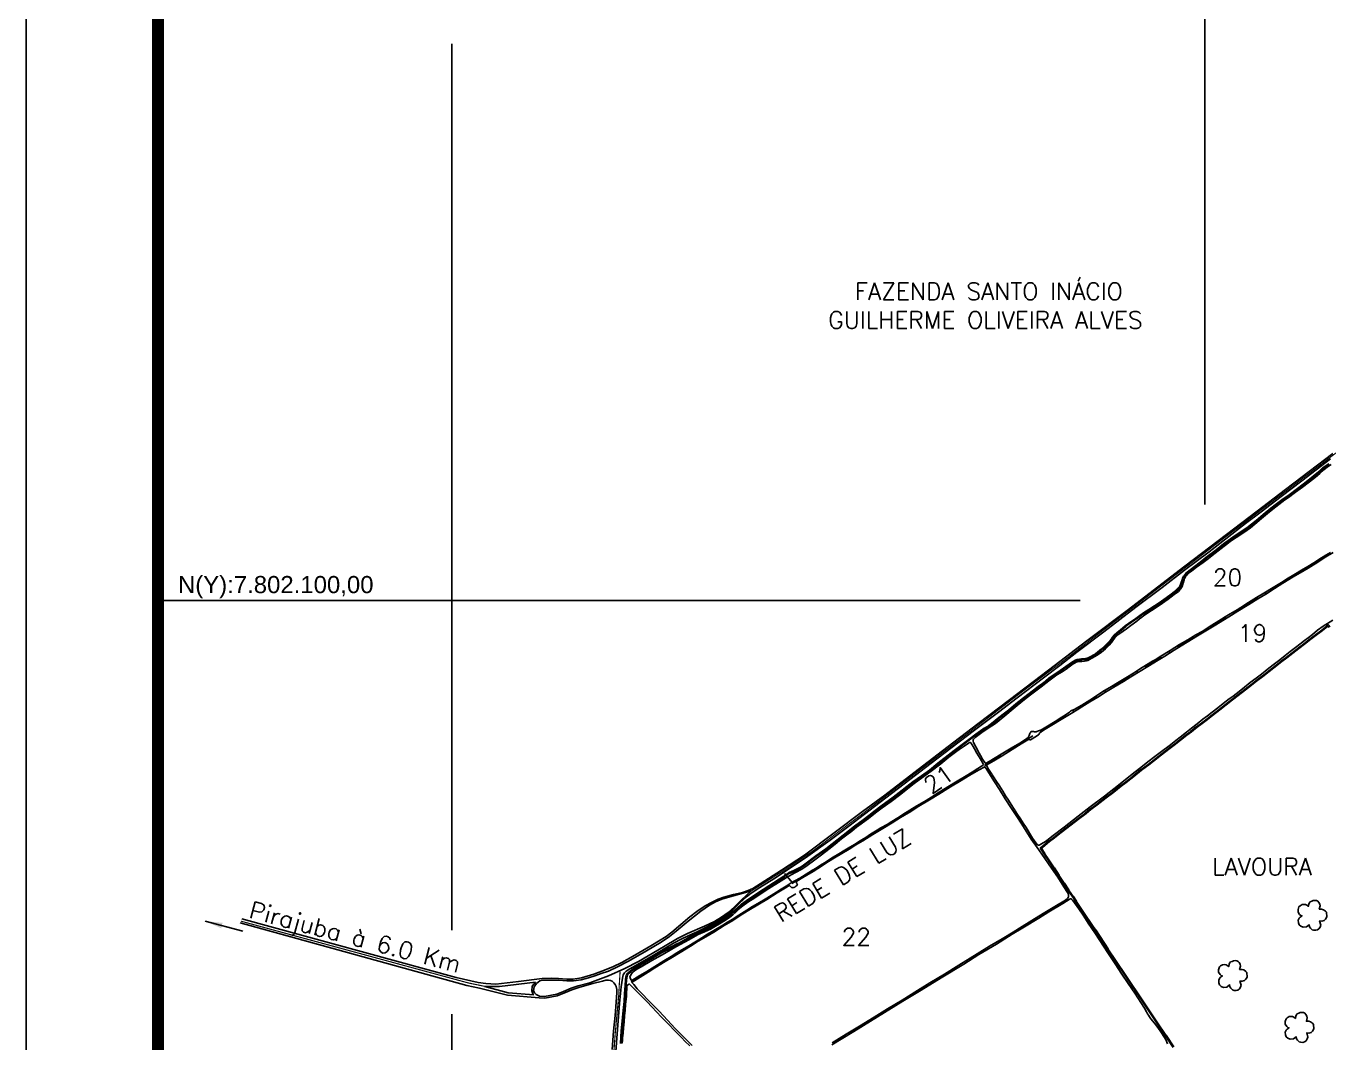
# Model space of a CAD drawing. Extents: x 743869 to 754264, y 7795787 to 7803137.
# Drawn here: x 743869 to 747329, y 7798426 to 7801125 of the extents above; entities that cross this region are included whole.
import ezdxf
from ezdxf.enums import TextEntityAlignment as Align

# ---------------------------------------------------------------- set-up
doc = ezdxf.new("R2010")
doc.units = 0
for name, pattern in [('CENTER2', [1.125, 0.75, -0.125, 0.125, -0.125]), ('CONTINUO', [0]), ('DASHDOT', [1, 0.5, -0.25, 0, -0.25]), ('LIN0', [0])]:
    doc.linetypes.add(name, pattern=pattern)
doc.layers.add('0114000593', color=1, linetype='Continuous', lineweight=40)
doc.layers.add('TEXTO_DIVERSOS', color=7, linetype='Continuous', lineweight=5)
for name, color, linetype in [('0114000593019', 5, 'Continuous'), ('0114000593020', 5, 'Continuous'), ('0114000593021', 5, 'Continuous'), ('0114000593022', 5, 'Continuous'), ('0114000593023', 5, 'Continuous'), ('0114000593024', 5, 'Continuous'), ('MALHA', 8, 'Continuous'), ('MARGEM', 5, 'Continuous'), ('MATO', 3, 'Continuous'), ('REDE - DE - LUZ', 6, 'DASHDOT'), ('RODOVIA', 1, 'Continuous'), ('TEXTO', 7, 'Continuous'), ('TEXTO CONFORNTANTES', 7, 'Continuous'), ('TEXTO_NUN_TAL', 7, 'Continuous')]:
    doc.layers.add(name, color=color, linetype=linetype)
doc.styles.add('Simplex', font='simplex.shx')
doc.styles.get("Standard").update_dxf_attribs({"font": 'arial.ttf'})
doc.dimstyles.new('ISO-25', dxfattribs={"dimtxt": 2.5, "dimasz": 2.5, "dimexe": 1.25, "dimexo": 0.625, "dimtad": 1, "dimtxsty": 'Standard', "dimcen": 2.5, "dimadec": 0, "dimazin": 0, "dimtfac": 1, "dimtmove": 0, "dimatfit": 3, "dimfxl": 1, "dimarcsym": 0})

msp = doc.modelspace()

# ---------------------------------------------------------------- linework, layer by layer
at = {"layer": '0114000593', "linetype": 'ByBlock'}
for points in [[(747329.7, 7799962.3), (747322.8, 7799957.8), (747315.2, 7799952.3), (747306.7, 7799944.7), (747265.2, 7799910.7), (747224.8, 7799880.3), (747204.8, 7799866.7), (747187.2, 7799853.5), (747175.7, 7799844.2), (747160.8, 7799832.4), (747137, 7799811.6), (747112.7, 7799792.4), (747081.5, 7799771.7), (747050.2, 7799750.1), (747030.9, 7799734.1), (747003.4, 7799713.5), (746988, 7799701.2), (746950.6, 7799672.3), (746944.4, 7799664.2), (746941.3, 7799657.9), (746937.4, 7799645.1), (746934.6, 7799638.5), (746930.3, 7799632), (746922.9, 7799625.5), (746908.1, 7799613.7), (746885.4, 7799597.5), (746867.2, 7799585.3), (746851.8, 7799575.4), (746837.8, 7799566.3), (746827.8, 7799559.3), (746817.1, 7799551.8), (746804.3, 7799542.7), (746789, 7799531.8), (746776.3, 7799520.9), (746768.2, 7799514.2), (746760.4, 7799507.5), (746753.9, 7799500.1), (746749.4, 7799494.4), (746745.3, 7799488.3), (746736.9, 7799479.7), (746731.4, 7799474.5), (746721.9, 7799467.2), (746715.4, 7799462.2), (746706.5, 7799455.4), (746695.3, 7799448.7), (746689.6, 7799446.1), (746683.7, 7799444.4), (746672.2, 7799443.3), (746661, 7799441.7), (746655.7, 7799439.8), (746646.5, 7799434.6), (746631.7, 7799424.1), (746616.7, 7799413.6), (746600.4, 7799402.7), (746587.2, 7799393.7), (746576.3, 7799384.5), (746569.3, 7799378.7), (746559.4, 7799371.6), (746545.4, 7799361.6), (746519.1, 7799341.4), (746498.9, 7799324.8), (746479.2, 7799308.4), (746465.6, 7799297.3), (746449.5, 7799285.1), (746438.8, 7799276.4), (746426.9, 7799267.8), (746415.1, 7799260.1), (746405, 7799253.6), (746392.4, 7799244.1), (746377.7, 7799233), (746335.4, 7799201.2), (746292, 7799167.3), (746269.4, 7799149.3), (746248.6, 7799133.9), (746225.4, 7799117.6), (746173.5, 7799077), (746140.6, 7799053), (746125.3, 7799041.7), (746108.8, 7799028.8), (746093, 7799017.1), (746070, 7799000.4), (746040, 7798976.1), (745994.2, 7798940.4), (745967.6, 7798921.1), (745934.6, 7798896.9), (745924.1, 7798889.7), (745908.6, 7798881.6), (745896.3, 7798876), (745882.5, 7798867.8), (745815.5, 7798824.5), (745783.1, 7798802.4), (745770.6, 7798793.4), (745758.4, 7798782.5), (745747.3, 7798772.6), (745739.7, 7798766.4), (745729.3, 7798758.6), (745717.7, 7798750.7), (745705.2, 7798742.8), (745691.2, 7798735.3), (745674.5, 7798726.9), (745655.9, 7798718.4), (745629.8, 7798705.1), (745599.3, 7798688), (745582.7, 7798679), (745555.8, 7798665.8), (745498.1, 7798630.8), (745482.5, 7798621.5), (745474.7, 7798615.7), (745469.1, 7798611), (745466.4, 7798608.9), (745463.9, 7798604.2), (745462.2, 7798594.2), (745461.4, 7798578.4), (745460, 7798555.8), (745458.9, 7798535.5), (745455.9, 7798511.3), (745452.9, 7798475), (745450.8, 7798457.4), (745448.8, 7798423.8)], [(746916.4, 7798414.1), (746895.9, 7798445.5), (746874.5, 7798477.9), (746836.8, 7798534.1), (746788.5, 7798606.3), (746742.6, 7798674.7), (746721, 7798707.5), (746709.3, 7798725.1), (746700.1, 7798738.9), (746679.5, 7798769.6), (746667.2, 7798787.9), (746658.4, 7798801.1), (746649.9, 7798813.6), (746638.1, 7798831.5), (746626.6, 7798848.9), (746612.2, 7798870.3), (746599.8, 7798889.2), (746585.2, 7798911.2), (746573.9, 7798927.7), (746565.8, 7798940.4), (746564.2, 7798943.1), (746573.7, 7798951.1), (746586.9, 7798961.2), (746599.9, 7798971.4), (746617.8, 7798985.2), (746644.3, 7799005.4), (746663.9, 7799020.8), (746683.7, 7799036), (746696.6, 7799046), (746713, 7799058.7), (746736.7, 7799077.2), (746756.9, 7799092.7), (746776.6, 7799108.1), (746790, 7799118.4), (746810.1, 7799134), (746831.1, 7799150.5), (746850.5, 7799165.2), (746870.4, 7799180.8), (746884, 7799191.2), (746907.3, 7799209.3), (746921, 7799219.8), (746934.4, 7799230.1), (746951.3, 7799243.2), (746963.2, 7799252.6), (746978.4, 7799264.6), (746991.5, 7799274.5), (747002.1, 7799282.7), (747018.9, 7799295.6), (747038.9, 7799311.1), (747055.8, 7799324.2), (747072.6, 7799337.4), (747099.4, 7799357.9), (747123, 7799376.1), (747136.4, 7799386.6), (747156.7, 7799402.3), (747170, 7799412.8), (747190.2, 7799428.4), (747203.5, 7799438.8), (747217.1, 7799449.1), (747240.5, 7799467.2), (747263.7, 7799485.3), (747280.6, 7799498.3), (747294.5, 7799508.8), (747307.7, 7799519.1), (747324.3, 7799532.2), (747327.5, 7799534.4), (747329.9, 7799529.7)]]:
    msp.add_lwpolyline(points, dxfattribs=at)
at = {"layer": '0114000593019'}
msp.add_lwpolyline([(747340.8, 7799727.5), (747321.2, 7799715.9), (747299.5, 7799702), (747274.5, 7799686.3), (747253, 7799673.5), (747234.5, 7799662.7), (747206.9, 7799646.1), (747185.2, 7799631.9), (747161.5, 7799617.4), (747140.6, 7799604.4), (747116.3, 7799589.8), (747087.4, 7799571.7), (747063.4, 7799556.7), (747047.8, 7799547.4), (747028.8, 7799535.8), (746980.3, 7799506.1), (746957.2, 7799492.4), (746937.3, 7799479.6), (746918.6, 7799468.1), (746893.7, 7799452.9), (746875.5, 7799441.6), (746848.9, 7799425.4), (746828, 7799412.6), (746803.2, 7799397.6), (746783.8, 7799385.6), (746757.8, 7799369.8), (746736.5, 7799356.6), (746715.8, 7799343.8), (746694.8, 7799331.1), (746673, 7799317.8), (746660.9, 7799310.4), (746644.5, 7799300.3), (746618.7, 7799284.7), (746593.5, 7799269.1), (746571.5, 7799255.7), (746561.5, 7799249.3), (746560.5, 7799248.3), (746560.3, 7799247.6), (746560, 7799246.7), (746559.7, 7799245.9), (746559, 7799244.9), (746557.7, 7799243.7), (746548.3, 7799237.8), (746541.1, 7799233.3), (746536.9, 7799230.6), (746535.8, 7799230.4), (746534.9, 7799230.6), (746534.3, 7799230.9), (746533.3, 7799231), (746532.5, 7799231.1), (746530.2, 7799230.3), (746512.5, 7799219.6), (746488.5, 7799204.9), (746461.4, 7799188.2), (746439.3, 7799174.5), (746421.3, 7799164.1), (746420.3, 7799163.3), (746420, 7799162.5), (746421.4, 7799159.9), (746425.4, 7799152.8), (746430.6, 7799144.3), (746438.3, 7799132.5), (746446.5, 7799119.9), (746454.3, 7799108.2), (746463.1, 7799093.9), (746470.7, 7799081.9), (746478.2, 7799069.9), (746485.3, 7799058.8), (746493.7, 7799045.9), (746502.7, 7799032.1), (746510.2, 7799021), (746517.7, 7799009.5), (746525.4, 7798997.5), (746542.4, 7798969.7), (746551.2, 7798957.2), (746555.4, 7798951.6), (746557, 7798950.5), (746558.6, 7798950.3), (746559.8, 7798950.5), (746566.5, 7798954.4), (746576.6, 7798960.7), (746588.3, 7798969.2), (746593.8, 7798973.5), (746626.7, 7798998.7), (746663.1, 7799027.3), (746695.3, 7799052.1), (746733, 7799081.2), (746770.3, 7799110.2), (746798, 7799132.3), (746815.1, 7799145.6), (746829.5, 7799157.1), (746848.2, 7799171.6), (746867.5, 7799186.3), (746885.2, 7799199.8), (746905, 7799214.8), (746922.5, 7799228.3), (746934.3, 7799237.6), (746951.1, 7799250.8), (746964.3, 7799260.9), (746979.7, 7799272.9), (746994.5, 7799284.9), (747007.2, 7799294.5), (747019.5, 7799304.2), (747034.5, 7799315.3), (747048.8, 7799326.5), (747064.2, 7799338.9), (747074.7, 7799346.5), (747090.7, 7799358.8), (747105.4, 7799370.2), (747120.6, 7799382.5), (747135.8, 7799393.9), (747150.5, 7799405.1), (747165.5, 7799416.8), (747181.4, 7799429.6), (747198.9, 7799443.1), (747213.2, 7799454.2), (747226.8, 7799464.7), (747244.6, 7799478.3), (747264.8, 7799493.9), (747274, 7799501.2), (747285.5, 7799510.4), (747299.2, 7799521.2), (747313.8, 7799532.5), (747339.4, 7799547.9)], dxfattribs=at)
at = {"layer": '0114000593020'}
msp.add_lwpolyline([(747333.5, 7799728), (747320.9, 7799720.5), (747309.3, 7799713.3), (747289.5, 7799700.7), (747273, 7799690.7), (747256.4, 7799680.9), (747236.6, 7799668.4), (747220.9, 7799659.2), (747203.8, 7799648.3), (747181.1, 7799635.1), (747156.3, 7799620), (747137.1, 7799608.1), (747115.8, 7799594.7), (747095.7, 7799582.1), (747085.3, 7799575.7), (747067.2, 7799565), (747053.7, 7799557), (747036.6, 7799546.5), (747013.8, 7799532.2), (746992.7, 7799518.4), (746976, 7799508.9), (746954.5, 7799496.3), (746932.5, 7799483.2), (746908.2, 7799467.7), (746883.4, 7799452.6), (746868.4, 7799443), (746861, 7799438.8), (746844.7, 7799429.2), (746826.1, 7799417.9), (746810, 7799407.8), (746789.9, 7799394.9), (746768.1, 7799381.8), (746747.3, 7799369.4), (746733.8, 7799361.1), (746715.6, 7799349.6), (746694.3, 7799336.1), (746672.9, 7799322.8), (746652.5, 7799311), (746648.7, 7799309.3), (746645.7, 7799307.8), (746643.4, 7799306.5), (746640.3, 7799304.2), (746637.9, 7799302), (746632, 7799298), (746620.3, 7799290.6), (746602.1, 7799278.9), (746572.9, 7799261.4), (746562.6, 7799255.5), (746560.8, 7799255.2), (746558.4, 7799254.6), (746554, 7799252.8), (746551.5, 7799251.6), (746549, 7799251.4), (746547.6, 7799251.8), (746545.3, 7799252.3), (746544.1, 7799252.7), (746542.1, 7799252.8), (746540.6, 7799252.7), (746538.5, 7799252.1), (746537.5, 7799251.1), (746536.1, 7799249.2), (746535.2, 7799247.2), (746533.2, 7799241.6), (746531.6, 7799238.3), (746530.4, 7799236.5), (746523.8, 7799231.6), (746508.8, 7799221.8), (746485.6, 7799207.9), (746463.8, 7799194.7), (746438.3, 7799179.7), (746427.3, 7799172.8), (746419.2, 7799168.3), (746417.9, 7799168), (746416.8, 7799168.3), (746415.4, 7799169.9), (746409.6, 7799179.3), (746406.7, 7799184.4), (746400.7, 7799194.7), (746391.5, 7799211.9), (746385.9, 7799223.6), (746384.8, 7799226.6), (746384.6, 7799228.9), (746384.8, 7799230.5), (746385.8, 7799232.2), (746390.1, 7799236.8), (746397, 7799241.6), (746408, 7799249.5), (746424.7, 7799261), (746444, 7799274.1), (746468.7, 7799294.4), (746490.6, 7799312.3), (746516.7, 7799333.9), (746537.2, 7799350.1), (746565.3, 7799370.7), (746585.6, 7799386.8), (746607, 7799402.5), (746620.6, 7799410.6), (746631.3, 7799417.7), (746639.3, 7799424.1), (746647, 7799429.7), (746651.6, 7799432.9), (746655.1, 7799435), (746658.1, 7799436.4), (746660.9, 7799437.3), (746664.2, 7799438), (746673.3, 7799438.4), (746680.2, 7799439.3), (746684.8, 7799440.1), (746689, 7799441.3), (746693.3, 7799443.5), (746700, 7799447.2), (746713.6, 7799455.2), (746725.2, 7799463.2), (746736.1, 7799472.1), (746740.1, 7799476), (746746.1, 7799482.1), (746751.8, 7799488.8), (746757.6, 7799496.8), (746761, 7799501), (746765, 7799505.2), (746769, 7799508.7), (746773.9, 7799512.7), (746783, 7799519.2), (746791.4, 7799525.1), (746803.6, 7799534), (746818.9, 7799545.3), (746826.5, 7799551.3), (746832.4, 7799556.4), (746836.9, 7799559.4), (746846.2, 7799565.5), (746870.4, 7799581.9), (746887.7, 7799593.4), (746902.4, 7799603.9), (746918.3, 7799615.8), (746929.6, 7799624.5), (746933.7, 7799628.4), (746935.9, 7799631.1), (746938.2, 7799634.6), (746940.4, 7799639.3), (746942.3, 7799645.9), (746944.6, 7799655.1), (746946, 7799658.3), (746948.2, 7799663.1), (746950.6, 7799666.3), (746953.4, 7799669.2), (746959.4, 7799674.3), (746964.8, 7799678.6), (746978.1, 7799688.5), (746995.1, 7799700.8), (747009.7, 7799712), (747027.7, 7799726), (747043, 7799738.1), (747062.6, 7799753.7), (747068.3, 7799757.9), (747083.2, 7799767.9), (747103.1, 7799780.7), (747121.3, 7799793.6), (747138.3, 7799807.3), (747150.5, 7799817.7), (747171.6, 7799835.3), (747188.4, 7799849), (747204.4, 7799861.2), (747212.6, 7799867.3), (747221.8, 7799873.9), (747240.8, 7799887.6), (747259.5, 7799901.3), (747278, 7799915.4), (747293.7, 7799927.8), (747305.1, 7799937.1), (747316.3, 7799947), (747324.5, 7799953.9), (747335.3, 7799961.7)], dxfattribs=at)
at = {"layer": '0114000593021'}
msp.add_lwpolyline([(745502.8, 7798627.6), (745530.9, 7798644.3), (745564.7, 7798663.4), (745595.4, 7798680.4), (745629.9, 7798699.6), (745654.4, 7798713.1), (745671, 7798720.9), (745680.5, 7798724.9), (745687.2, 7798727.7), (745696, 7798732.7), (745711.4, 7798741.4), (745727.2, 7798751.7), (745738.3, 7798759.4), (745746.5, 7798766), (745754, 7798772.9), (745763.5, 7798781.6), (745769.7, 7798786.6), (745776.6, 7798792.4), (745783, 7798796.9), (745789, 7798801), (745801.8, 7798809), (745832.3, 7798829.3), (745848.9, 7798840.1), (745867.9, 7798851.9), (745888.6, 7798864.5), (745911.2, 7798877.5), (745929.5, 7798887.3), (745943.5, 7798896.8), (745964.6, 7798911.9), (745981.8, 7798924.6), (746001.2, 7798940.1), (746018.3, 7798953.7), (746035.4, 7798967.3), (746045.2, 7798975.1), (746062.1, 7798988.3), (746074.7, 7798998.5), (746086.8, 7799007.5), (746106.3, 7799021.2), (746125.5, 7799036.1), (746143.3, 7799049.4), (746166.7, 7799066.3), (746189.1, 7799083.8), (746210.1, 7799100.7), (746228.1, 7799114.6), (746247.6, 7799128.2), (746272.9, 7799146.9), (746298.4, 7799167), (746320.1, 7799184.2), (746337.9, 7799197.9), (746347.8, 7799204.6), (746360.8, 7799213.6), (746372.4, 7799221.6), (746375.1, 7799223.1), (746376.6, 7799223.5), (746377.5, 7799223.3), (746378.7, 7799222.2), (746382.3, 7799217), (746388, 7799206.6), (746394.3, 7799194.9), (746403.1, 7799180.5), (746411.3, 7799166.9), (746411.8, 7799165.3), (746411.6, 7799164.3), (746410.9, 7799163.4), (746406.4, 7799160.3), (746396.8, 7799154.3), (746381.6, 7799144.6), (746361.2, 7799132), (746342.4, 7799120.5), (746317.3, 7799105.5), (746294.2, 7799091), (746273.7, 7799078.3), (746259.4, 7799069.6), (746249.2, 7799063.5), (746234.8, 7799054.8), (746216.1, 7799043.7), (746198.3, 7799032.1), (746184.7, 7799023.6), (746168.8, 7799013.8), (746155.9, 7799005.9), (746139.7, 7798996.6), (746129.5, 7798990.1), (746116.8, 7798982.6), (746109.7, 7798978.1), (746099.3, 7798971.1), (746093.4, 7798967.5), (746084.4, 7798962), (746069.6, 7798952.9), (746057.2, 7798945.3), (746039.8, 7798934.7), (746027.7, 7798927.5), (746008.7, 7798916), (745989.5, 7798903.6), (745979.1, 7798897.3), (745967.5, 7798890), (745957.7, 7798884.2), (745940.8, 7798873.8), (745923.9, 7798863.3), (745911.1, 7798855.9), (745901.6, 7798850.5), (745888.1, 7798842.1), (745875.2, 7798834.1), (745862, 7798825.8), (745848.3, 7798817.5), (745832.6, 7798807.7), (745816.9, 7798798.2), (745798.9, 7798787.5), (745783.6, 7798778.2), (745762.4, 7798764.9), (745744.9, 7798753.6), (745732.5, 7798746.2), (745720.2, 7798738.7), (745704.4, 7798729.4), (745691.2, 7798721.4), (745677.5, 7798713.2), (745664.5, 7798704.9), (745654.6, 7798698.8), (745640.7, 7798690.3), (745629.2, 7798683), (745611.4, 7798672.4), (745598.1, 7798664.4), (745582.6, 7798655.3), (745563, 7798643.4), (745539.4, 7798628.9), (745517.7, 7798615.6), (745499.6, 7798604.6), (745485, 7798595.7), (745477.8, 7798591.5), (745476.9, 7798591.3), (745476.2, 7798592), (745475.1, 7798594.7), (745474.2, 7798597.4), (745473.5, 7798599.5), (745473.2, 7798600.8), (745473.2, 7798601.7), (745473.7, 7798603.3), (745477.1, 7798608.7), (745480.1, 7798612.5), (745481.8, 7798614.1), (745485.7, 7798617.1), (745493.5, 7798622.1)], close=True, dxfattribs=at)
at = {"layer": '0114000593022'}
msp.add_lwpolyline([(746010.3, 7798425.6), (746047.5, 7798448.5), (746083.1, 7798470.2), (746121.5, 7798494.1), (746157.5, 7798516.3), (746195.8, 7798539.3), (746237, 7798564.9), (746269.8, 7798585), (746308.6, 7798608.6), (746346.5, 7798632), (746395.5, 7798662.2), (746428.4, 7798682.2), (746461.5, 7798702.3), (746490.6, 7798720), (746515, 7798734.5), (746540.5, 7798750.6), (746570.9, 7798769.5), (746606.1, 7798790.8), (746629.8, 7798805.1), (746634.8, 7798809.1), (746636.6, 7798811.4), (746637.7, 7798813.8), (746637.8, 7798815.8), (746638, 7798818.3), (746637.7, 7798820.8), (746635.5, 7798825.3), (746625.7, 7798840.2), (746609.3, 7798865.6), (746592.5, 7798890), (746567.1, 7798927.2), (746554.4, 7798944.7), (746538.7, 7798966.9), (746525.2, 7798988.1), (746514, 7799006.2), (746500.3, 7799026.6), (746486.4, 7799048.3), (746469.8, 7799073.4), (746454.5, 7799098.9), (746441.7, 7799119.2), (746430.7, 7799135.7), (746419.3, 7799154.1), (746416, 7799159.1), (746398.5, 7799149.4), (746375.9, 7799136.3), (746348.4, 7799119.9), (746324.3, 7799105.4), (746293.3, 7799086.4), (746268.5, 7799070.9), (746240.6, 7799054.1), (746218.9, 7799040.5), (746192.1, 7799024.3), (746169.9, 7799010.2), (746149.3, 7798997.7), (746118.2, 7798978.7), (746091.3, 7798962.5), (746072.8, 7798951.3), (746055.4, 7798940.2), (746031.8, 7798926.2), (746016.4, 7798916.8), (746000.7, 7798907), (745984.7, 7798896.4), (745959.5, 7798881.1), (745932.3, 7798864.9), (745916.2, 7798855.2), (745915.3, 7798853.9), (745915.1, 7798852.9), (745915.3, 7798851.5), (745915.9, 7798850), (745916.9, 7798848.4), (745917.6, 7798846.9), (745917.7, 7798845.5), (745917.3, 7798844.3), (745916.2, 7798843.2), (745913.8, 7798841.4), (745910.8, 7798839.5), (745908.2, 7798838), (745906.2, 7798837.7), (745904.2, 7798837.9), (745902.5, 7798838.5), (745900.9, 7798839.6), (745899.5, 7798841.1), (745898.2, 7798842.6), (745897.2, 7798843.1), (745896.4, 7798843.2), (745891, 7798839.9), (745864.1, 7798823.7), (745837, 7798806.8), (745812.8, 7798792.2), (745789.2, 7798777.8), (745766.3, 7798763.6), (745746.1, 7798751), (745723.7, 7798737.2), (745695.9, 7798719.8), (745674.4, 7798707.1), (745654.7, 7798695.5), (745634.2, 7798682.8), (745606.3, 7798665.5), (745586.3, 7798653.2), (745566.4, 7798641.4), (745539.5, 7798625), (745521.3, 7798613.4), (745478.7, 7798587), (745479.4, 7798585.5), (745483.2, 7798580.4), (745492.7, 7798569.5), (745505, 7798556.6), (745522.7, 7798538.4), (745550.8, 7798509.7), (745573.1, 7798486), (745593.6, 7798464.2), (745613.7, 7798443.6), (745629.2, 7798427.4), (745638.6, 7798418.6)], dxfattribs=at)
at = {"layer": '0114000593023'}
msp.add_lwpolyline([(746009.6, 7798420.4), (746067.6, 7798456.3), (746130.3, 7798494.7), (746198.2, 7798536.1), (746246.9, 7798565.8), (746300, 7798598.4), (746359.9, 7798635.1), (746400.1, 7798660.1), (746447, 7798688), (746488.6, 7798714.2), (746516.9, 7798731.5), (746559, 7798757.3), (746585.5, 7798773.4), (746622.4, 7798796.1), (746639.5, 7798806.7), (746642.1, 7798807.8), (746643.9, 7798808.1), (746645.5, 7798807.7), (746648.2, 7798804.9), (746653.9, 7798797.7), (746665.1, 7798781.8), (746678.2, 7798761.8), (746690.4, 7798743.6), (746707.4, 7798718), (746744.3, 7798662.5), (746761.9, 7798635.6), (746779.8, 7798608), (746796.3, 7798583.6), (746814.1, 7798557.5), (746830.2, 7798533), (746839.7, 7798517.9), (746844.9, 7798508.1), (746847.7, 7798502.9), (746849.9, 7798499.2), (746852.6, 7798494.9), (746856.5, 7798489.8), (746866.2, 7798477.8), (746874.9, 7798466.2), (746884.5, 7798452.8), (746896.9, 7798432.7), (746899.3, 7798427.6), (746900.8, 7798423.6)], dxfattribs=at)
at = {"layer": '0114000593024'}
msp.add_lwpolyline([(745452.8, 7798424.7), (745453.1, 7798431.9), (745453.6, 7798439.6), (745454.8, 7798451.6), (745456, 7798465.3), (745457.7, 7798481.3), (745458.9, 7798497.6), (745460.2, 7798511.9), (745461.8, 7798527.8), (745462.5, 7798535.4), (745463.1, 7798541.1), (745463.8, 7798550.6), (745464.2, 7798561.3), (745464.6, 7798567.4), (745465, 7798575.4), (745465.3, 7798578.3), (745466.8, 7798579.4), (745469.2, 7798580.9), (745471.2, 7798582.1), (745473.1, 7798581.1), (745483, 7798571.1), (745494.2, 7798559.6), (745508.4, 7798545.4), (745518.8, 7798534.4), (745531.2, 7798521.6), (745544.5, 7798507.7), (745556.2, 7798495.1), (745567.9, 7798483.5), (745579.5, 7798471.5), (745589, 7798461.5), (745598.6, 7798451.8), (745610.9, 7798438.9), (745618.9, 7798430.7), (745632.1, 7798417.7)], dxfattribs=at)
at = {"layer": 'MALHA', "linetype": 'ByBlock'}
for points in [[(747000, 7799855.3), (747000, 7802786.5)], [(745000, 7798725.2), (745000, 7801078.6)], [(744219.5, 7799600), (746669.2, 7799600)], [(745000, 7798311), (745000, 7798501.9)]]:
    msp.add_lwpolyline(points, dxfattribs=at)
at = {"layer": 'MARGEM', "color": 174, "linetype": 'LIN0', "flags": 128}
msp.add_lwpolyline([(754264.5, 7803136.5), (743869.5, 7803136.5), (743869.5, 7795786.5), (754264.5, 7795786.5)], close=True, dxfattribs=at)
at = {"layer": 'MARGEM', "color": 174, "linetype": 'LIN0', "const_width": 31.8, "flags": 128}
msp.add_lwpolyline([(753914.5, 7802786.5), (744219.5, 7802786.5), (744219.5, 7796136.5), (753914.5, 7796136.5)], close=True, dxfattribs=at)
at = {"layer": 'MATO', "linetype": 'CONTINUO'}
for points in [[(747276.6, 7798739.6, 0), (747269.8, 7798733.8, 0), (747261, 7798732.8, 0), (747254.8, 7798735.2, 0), (747250.4, 7798739.6, 0), (747248.6, 7798744.5, 0), (747248.1, 7798751.9, 0), (747250.5, 7798756.5, 0), (747253, 7798759.9, 0), (747258, 7798763.4, 0), (747254.8, 7798764.4, 0), (747251.6, 7798767, 0), (747247.9, 7798772.8, 0), (747247.3, 7798779.8, 0), (747249.9, 7798787, 0), (747252.8, 7798789.6, 0), (747257.9, 7798792.8, 0), (747263.3, 7798793.5, 0), (747267.6, 7798792.9, 0), (747271, 7798791.3, 0), (747274.7, 7798788, 0), (747275.8, 7798794.3, 0), (747276.8, 7798796.9, 0), (747279.6, 7798800.4, 0), (747283.7, 7798801.9, 0), (747287.8, 7798803.7, 0), (747292.3, 7798804.1, 0), (747296.6, 7798803.5, 0), (747300.1, 7798801.7, 0), (747302.7, 7798798.9, 0), (747305, 7798794.4, 0), (747305.9, 7798789.4, 0), (747303.8, 7798780.5, 0), (747310.1, 7798780.6, 0), (747315.2, 7798779.3, 0), (747320.1, 7798775.5, 0), (747322.8, 7798772.4, 0), (747323.5, 7798760.1, 0), (747320.5, 7798754.6, 0), (747316.5, 7798751, 0), (747310.2, 7798749.3, 0), (747304.7, 7798749.8, 0), (747307.7, 7798738.3, 0), (747306.3, 7798733.4, 0), (747303, 7798728.8, 0), (747299.4, 7798725.9, 0), (747294.2, 7798724.6, 0), (747289, 7798724.9, 0), (747285.2, 7798726, 0), (747280.8, 7798730.3, 0), (747277.8, 7798734.2, 0), (747276.9, 7798740.2, 0)], [(747065.2, 7798579.8, 0), (747058.3, 7798574.1, 0), (747049.6, 7798573.1, 0), (747043.3, 7798575.5, 0), (747038.9, 7798579.8, 0), (747037.1, 7798584.8, 0), (747036.6, 7798592.1, 0), (747039, 7798596.8, 0), (747041.5, 7798600.2, 0), (747046.5, 7798603.6, 0), (747043.3, 7798604.6, 0), (747040.2, 7798607.2, 0), (747036.4, 7798613.1, 0), (747035.8, 7798620, 0), (747038.5, 7798627.3, 0), (747041.3, 7798629.9, 0), (747046.4, 7798633, 0), (747051.8, 7798633.7, 0), (747056.1, 7798633.1, 0), (747059.5, 7798631.6, 0), (747063.2, 7798628.2, 0), (747064.3, 7798634.6, 0), (747065.3, 7798637.1, 0), (747068.1, 7798640.7, 0), (747072.2, 7798642.2, 0), (747076.3, 7798644, 0), (747080.8, 7798644.4, 0), (747085.1, 7798643.8, 0), (747088.6, 7798641.9, 0), (747091.2, 7798639.1, 0), (747093.5, 7798634.6, 0), (747094.4, 7798629.6, 0), (747092.3, 7798620.7, 0), (747098.6, 7798620.8, 0), (747103.8, 7798619.6, 0), (747108.6, 7798615.7, 0), (747111.3, 7798612.6, 0), (747112, 7798600.4, 0), (747109, 7798594.9, 0), (747105, 7798591.2, 0), (747098.8, 7798589.5, 0), (747093.2, 7798590, 0), (747096.2, 7798578.6, 0), (747094.8, 7798573.7, 0), (747091.5, 7798569, 0), (747087.9, 7798566.1, 0), (747082.7, 7798564.8, 0), (747077.6, 7798565.2, 0), (747073.7, 7798566.3, 0), (747069.3, 7798570.6, 0), (747066.3, 7798574.5, 0), (747065.4, 7798580.4, 0)], [(747242.2, 7798442.2, 0), (747235.3, 7798436.4, 0), (747226.6, 7798435.4, 0), (747220.4, 7798437.9, 0), (747216, 7798442.2, 0), (747214.1, 7798447.2, 0), (747213.6, 7798454.5, 0), (747216, 7798459.1, 0), (747218.5, 7798462.6, 0), (747223.6, 7798466, 0), (747220.4, 7798467, 0), (747217.2, 7798469.6, 0), (747213.5, 7798475.5, 0), (747212.8, 7798482.4, 0), (747215.5, 7798489.7, 0), (747218.3, 7798492.3, 0), (747223.5, 7798495.4, 0), (747228.8, 7798496.1, 0), (747233.1, 7798495.5, 0), (747236.5, 7798493.9, 0), (747240.3, 7798490.6, 0), (747241.4, 7798497, 0), (747242.4, 7798499.5, 0), (747245.1, 7798503, 0), (747249.3, 7798504.6, 0), (747253.3, 7798506.4, 0), (747257.9, 7798506.8, 0), (747262.2, 7798506.2, 0), (747265.7, 7798504.3, 0), (747268.3, 7798501.5, 0), (747270.6, 7798497, 0), (747271.5, 7798492, 0), (747269.4, 7798483.1, 0), (747275.6, 7798483.2, 0), (747280.8, 7798482, 0), (747285.7, 7798478.1, 0), (747288.4, 7798475, 0), (747289.1, 7798462.7, 0), (747286.1, 7798457.3, 0), (747282.1, 7798453.6, 0), (747275.8, 7798451.9, 0), (747270.3, 7798452.4, 0), (747273.2, 7798440.9, 0), (747271.9, 7798436.1, 0), (747268.6, 7798431.4, 0), (747264.9, 7798428.5, 0), (747259.8, 7798427.2, 0), (747254.6, 7798427.5, 0), (747250.8, 7798428.6, 0), (747246.3, 7798433, 0), (747243.3, 7798436.9, 0), (747242.4, 7798442.8, 0)]]:
    msp.add_polyline3d(points, dxfattribs=at)
at = {"layer": 'REDE - DE - LUZ', "ltscale": 100}
msp.add_line((745905.4, 7798849.5), (745883.3, 7798875.9), dxfattribs=at)
at = {"layer": 'REDE - DE - LUZ', "ltscale": 100, "flags": 128}
msp.add_lwpolyline([(749273.6, 7800915.7), (749165.6, 7800849.5), (748528.3, 7800458.3), (747887.8, 7800065.8), (747784.2, 7800001.9), (747677, 7799936.1), (747568.3, 7799869.2), (747468.1, 7799808.3), (747359.5, 7799741.7), (747261.3, 7799681.1), (747158.5, 7799618.1), (747056, 7799555.2), (746954.2, 7799493.1), (746851, 7799429.7), (746747.8, 7799366.2), (746646.9, 7799304.5), (746544.3, 7799241.5), (746438.8, 7799176.9), (746332.4, 7799111.7), (746222.6, 7799045), (746117.3, 7798979.6), (746011.4, 7798915.1), (745905.2, 7798849.9), (745797.9, 7798784.4), (745691.8, 7798718.9), (745586.7, 7798654.5), (745479.4, 7798588.6), (745453.4, 7798572.7)], dxfattribs=at)
at = {"layer": 'RODOVIA', "linetype": 'CENTER2', "ltscale": 80, "const_width": 3}
for points in [[(747374.7, 7800012.2), (747270.7, 7799933.2), (747168.7, 7799855.6), (747055.6, 7799769.7), (746965.2, 7799700.7), (746904.5, 7799654.7), (746706.1, 7799503.1), (746623.9, 7799439.9), (746523.5, 7799364.9), (746367.4, 7799245.2), (746230.9, 7799141.2), (746081, 7799026.5), (745958.8, 7798935), (745884, 7798884.9), (745795.5, 7798829.2)], [(744440, 7798748.9), (745043.9, 7798584.9), (745087.8, 7798575.8)], [(745447.1, 7798615.1), (745445.1, 7798584.8), (745443.4, 7798551.8), (745440, 7798514.8), (745433.9, 7798448.9), (745426.5, 7798344.7), (745408.3, 7798138.2), (745393.1, 7797949), (745381.2, 7797803.9), (745371.6, 7797686.4), (745346.3, 7797382)]]:
    msp.add_lwpolyline(points, dxfattribs=at)
at = {"layer": 'RODOVIA'}
for points in [[(747339.4, 7799991), (747213.8, 7799894.9), (747139.2, 7799837.6), (747057.2, 7799775.4), (746946.4, 7799691.4), (746874.3, 7799635.7), (746796.9, 7799576.7), (746686.8, 7799493.5), (746584.6, 7799415.6), (746481.4, 7799336.2), (746397, 7799272.7), (746303.1, 7799200.8), (746226.8, 7799142.6), (746149.8, 7799083.6), (746090.7, 7799039.7), (746015.3, 7798983.2), (745936.8, 7798924.3), (745875.9, 7798883.9), (745819.1, 7798848.2), (745799.3, 7798836), (745786.8, 7798830.1), (745772, 7798825.3), (745748.5, 7798820.1), (745722.2, 7798812.8), (745707.6, 7798807.6), (745691.4, 7798799.6), (745672.6, 7798789.2), (745650.8, 7798774.2), (745632.4, 7798760), (745584, 7798719.9), (745569, 7798708.3), (745529, 7798683.5), (745486.6, 7798658.9), (745451.8, 7798639.3), (745427.5, 7798627.7), (745398.7, 7798615.8), (745377.2, 7798608.2), (745344.4, 7798598.7), (745322.5, 7798595.3), (745305.6, 7798595), (745283.6, 7798596.7), (745264.9, 7798597.4), (745240.3, 7798596.5)], [(747333.5, 7799976.1), (747257.4, 7799918), (747202.5, 7799876.3), (747149.8, 7799836), (747108.2, 7799804.8), (747055.7, 7799764), (747011.7, 7799729.9), (746946.2, 7799680.6), (746886.5, 7799634.7), (746817, 7799582.2), (746731.6, 7799517.2), (746660.3, 7799463.2), (746614.4, 7799427.6), (746571, 7799395), (746501.6, 7799341.7), (746451.5, 7799303.7), (746387.9, 7799255.9), (746347.5, 7799225.1), (746288.4, 7799180), (746216.5, 7799125), (746137.8, 7799065.1), (746054.1, 7799000.8), (746004.5, 7798963.9), (745945.7, 7798921.7), (745896.8, 7798888.8), (745855.5, 7798861.6), (745818, 7798838.3), (745795.3, 7798823.3), (745782.3, 7798813.1), (745764.7, 7798797.2), (745748.3, 7798780.4), (745734.2, 7798767.7), (745722.8, 7798759.9), (745709, 7798750.7), (745694.9, 7798742.3), (745676.6, 7798733), (745653.3, 7798721.8), (745629.9, 7798711.1), (745609, 7798701.4), (745590.6, 7798691.5), (745530.5, 7798655.1), (745472.8, 7798622.2), (745463, 7798616), (745458.9, 7798612.1), (745455.3, 7798606.2), (745453, 7798597.6), (745450, 7798574.8), (745445.7, 7798530.1), (745438, 7798438.4), (745430, 7798331.4)], [(744442.3, 7798755.5), (745012, 7798599.3), (745069.9, 7798586.2), (745090.2, 7798583.2), (745116.7, 7798582), (745177.6, 7798588.3), (745240.3, 7798596.5)], [(745231.8, 7798545.3), (745148.1, 7798552.5), (745073.5, 7798571), (745040, 7798578.5), (744438.4, 7798744.4)], [(745087.8, 7798575.8), (745126.9, 7798575.8), (745222, 7798587)], [(745217.9, 7798553.3), (745215.4, 7798556.1), (745212.2, 7798564.1), (745213.9, 7798576.3), (745222, 7798587)], [(745425.9, 7798408), (745429.7, 7798457.1), (745434, 7798498.7), (745436.9, 7798533.6), (745438.3, 7798559.5), (745438.6, 7798567.2), (745436.6, 7798575.5), (745434.1, 7798580.9), (745430.3, 7798585.6), (745426.1, 7798589.4), (745421.3, 7798591.5), (745415.5, 7798592.7), (745409, 7798592.1), (745400.7, 7798590), (745374.9, 7798583), (745339.9, 7798573.4), (745318.5, 7798566.6), (745298, 7798557.7), (745280, 7798550.8), (745246.8, 7798544.8), (745231.8, 7798545.3)], [(745087.8, 7798575.8), (745149.7, 7798558.2), (745217.9, 7798553.3)]]:
    msp.add_lwpolyline(points, dxfattribs=at)
msp.add_lwpolyline([(745795.5, 7798829.2), (745774.1, 7798823), (745738.6, 7798813.6), (745716.9, 7798806.9), (745700.6, 7798800.2), (745684.4, 7798791.3), (745661.5, 7798775.8), (745627.5, 7798749.3), (745596.3, 7798722.1), (745578.5, 7798708.4), (745555.7, 7798693.2), (745517.2, 7798670.1), (745469.3, 7798643.1), (745439.7, 7798628), (745415.8, 7798616.6), (745396.8, 7798609.7), (745379.9, 7798603.5), (745363.1, 7798598.3), (745343.3, 7798593.5), (745322.9, 7798590.6), (745305.5, 7798590.2), (745283.3, 7798591.9), (745264.9, 7798592.6), (745241.4, 7798591.9), (745234, 7798590.1), (745225.3, 7798583.7), (745218.4, 7798574.5), (745217, 7798564.7), (745219.5, 7798558.6), (745223.7, 7798553.9), (745232.9, 7798550), (745246, 7798549.3), (745278.8, 7798555.3), (745296.3, 7798561.9), (745316.9, 7798570.9), (745335.5, 7798577), (745366.9, 7798585.6), (745416.5, 7798603.7), (745459.5, 7798622.8), (745496.3, 7798641.8), (745562.2, 7798681.1), (745599.2, 7798702.9), (745626.4, 7798716.4), (745670.9, 7798735.3), (745697.6, 7798748.4), (745716.2, 7798759.6), (745733.6, 7798771.9), (745750.4, 7798787.2), (745768.6, 7798805), (745784, 7798818.8)], close=True, dxfattribs=at)

# ---------------------------------------------------------------- texts
at = {"layer": 'MALHA'}
msp.add_text('N(Y):7.802.100,00', height=45.5, dxfattribs=at).set_placement((744272.9, 7799606.2), align=Align.BOTTOM_LEFT)
at = {"layer": 'TEXTO CONFORNTANTES', "linetype": 'ByBlock', "style": 'Simplex'}
for s, p in [('FAZENDA SANTO INÁCIO', (746070.4, 7800398.4)), ('GUILHERME OLIVEIRA ALVES', (746000, 7800322.5))]:
    msp.add_text(s, height=45.5, dxfattribs=at).set_placement(p)
at = {"layer": 'TEXTO_DIVERSOS', "linetype": 'Continuous', "style": 'Simplex'}
for s, rotation, p in [('REDE DE LUZ', 31.3811, (745874, 7798744.2)), ('Pirajuba à 6.0 Km', 345.2583, (744459, 7798758.5))]:
    msp.add_text(s, height=45.5, rotation=rotation, dxfattribs=at).set_placement(p)
msp.add_text('LAVOURA', height=45.5, dxfattribs=at).set_placement((747019.1, 7798870.8))
at = {"layer": 'TEXTO_NUN_TAL', "linetype": 'Continuous', "style": 'Simplex'}
for s, p in [('20', (747021, 7799638.8)), ('19', (747087.3, 7799490.9)), ('22', (746035.3, 7798684.7))]:
    msp.add_text(s, height=45.5, dxfattribs=at).set_placement(p)
msp.add_text('21', height=45.5, rotation=35.4636, dxfattribs=at).set_placement((746274, 7799084.4))

# ---------------------------------------------------------------- leaders
at = {"layer": 'TEXTO'}
msp.add_leader([(744345.5, 7798748.9), (744445.2, 7798722.5)], dimstyle='ISO-25', override={"dimasz": 45.5, "dimzin": 0}, dxfattribs=at)

doc.saveas('drawing.dxf')
